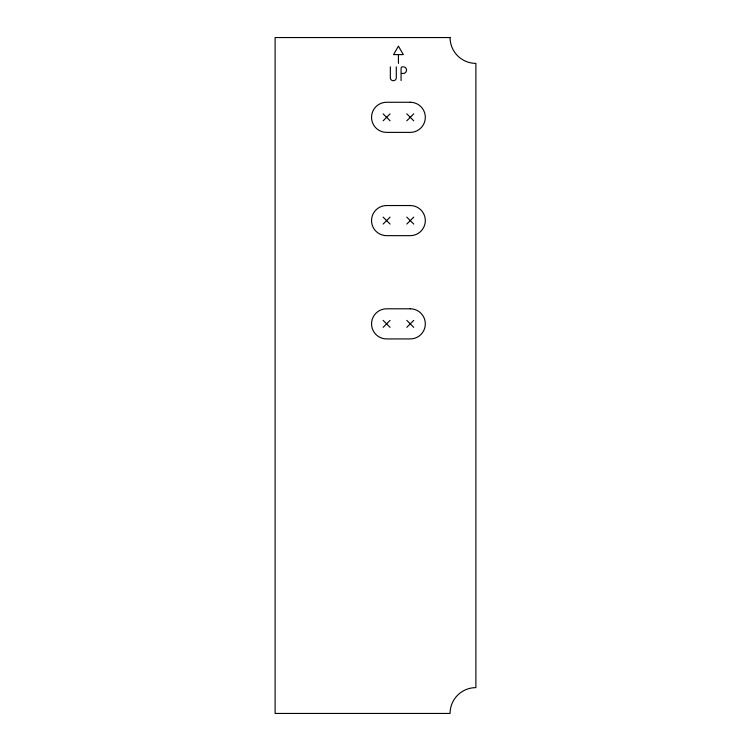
<?xml version="1.0" encoding="UTF-8"?>
<svg xmlns="http://www.w3.org/2000/svg" width="751" height="751" viewBox="0 0 751 751"><rect width="100%" height="100%" fill="white"/><g stroke="black" fill="none" stroke-linecap="round" stroke-linejoin="round"><path stroke-width="1.13" d="M383.123 120.798L390.079 113.852M406.789 120.798L413.745 113.852M383.123 224.07L390.079 217.123M406.789 224.07L413.745 217.123M383.123 327.342L390.079 320.386M406.789 327.342L413.745 320.386M398.086 54.598L393.562 54.598L398.434 46.158L403.306 54.598L398.434 54.598L398.434 63.366M401.428 73.448L403.203 73.448A3.314 3.314 0 0 0 406.526 70.125A3.314 3.314 0 0 0 403.203 66.811L402.696 66.811A1.615 1.615 0 0 0 401.081 68.425L401.081 80.582M406.789 113.852L413.745 120.798M383.123 113.852L390.079 120.798M406.789 217.123L413.745 224.07M383.123 217.123L390.079 224.07M406.789 320.386L413.745 327.342M383.123 320.386L390.079 327.342M396.303 66.811L396.303 77.747A2.976 2.976 0 0 1 393.327 80.733A2.976 2.976 0 0 1 390.351 77.747L390.351 66.811M450.065 37.55L275.11 37.55L275.11 713.45L450.065 713.45A25.816 25.816 0 0 1 475.89 687.634L475.89 63.366A25.816 25.816 0 0 1 450.065 37.55M410.271 102.267L386.605 102.267A15.058 15.058 0 0 0 371.538 117.325A15.058 15.058 0 0 0 386.605 132.383L410.271 132.383A15.058 15.058 0 0 0 425.329 117.325A15.058 15.058 0 0 0 410.271 102.267M410.271 205.539L386.605 205.539A15.058 15.058 0 0 0 371.538 220.597A15.058 15.058 0 0 0 386.605 235.654L410.271 235.654A15.058 15.058 0 0 0 425.329 220.597A15.058 15.058 0 0 0 410.271 205.539M410.271 308.802L386.605 308.802A15.058 15.058 0 0 0 371.538 323.869A15.058 15.058 0 0 0 386.605 338.926L410.271 338.926A15.058 15.058 0 0 0 425.329 323.869A15.058 15.058 0 0 0 410.271 308.802"/></g></svg>
